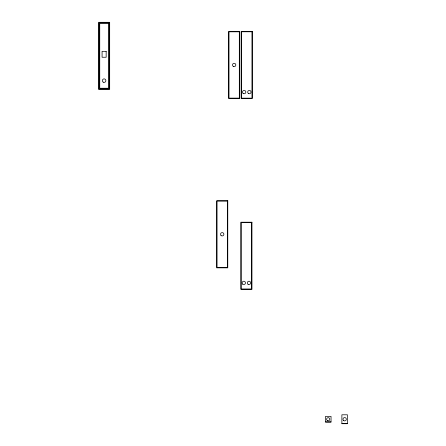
<?xml version="1.0" encoding="UTF-8"?>
<svg xmlns="http://www.w3.org/2000/svg" width="446" height="446" viewBox="0 0 446 446"><rect width="100%" height="100%" fill="white"/><g stroke="black" fill="none" stroke-linecap="round" stroke-linejoin="round"><path stroke-width="0.67" d="M325.474 421.988L331.038 422L331.038 416.413L325.474 416.413L325.474 421.988L331.038 421.988M341.881 423.689L347.445 423.689L347.445 414.797L341.881 414.797L341.881 423.689L347.445 423.7M109.683 22.3L98.555 22.3L98.555 89.434L109.683 89.434L109.683 22.3M109.164 22.818L99.073 22.818L99.073 88.916L109.164 88.916L109.164 22.818M108.495 23.487L99.742 23.487L99.742 88.247L108.495 88.247L108.495 23.487M239.719 31.398L228.586 31.398L228.586 98.533L239.719 98.533L239.719 31.398M252.33 31.398L241.202 31.398L241.202 98.533L252.33 98.533L252.33 31.398M239.307 31.805L228.999 31.805L228.999 98.126L239.307 98.126L239.307 31.805M251.957 31.772L241.57 31.772L241.57 98.165L251.957 98.165L251.957 31.772M106.159 51.329L102.078 51.329L102.078 57.25L106.159 57.25L106.159 51.329M227.772 200.706L216.645 200.706L216.645 267.84L227.772 267.84L227.772 200.706M227.365 201.113L217.051 201.113L217.051 267.433L227.365 267.433L227.365 201.113M251.957 222.214L240.829 222.214L240.829 289.348L251.957 289.348L251.957 222.214M251.589 222.587L241.202 222.587L241.202 288.975L251.589 288.975L251.589 222.587M343.504 420.444A1.667 1.667 0 0 0 346.286 419.647A1.667 1.667 0 0 0 344.2 417.64A1.667 1.667 0 0 0 343.504 420.444M327.319 420.556A1.578 1.578 0 0 0 329.767 419.346A1.578 1.578 0 0 0 327.498 417.83A1.578 1.578 0 0 0 327.319 420.556M221.026 235.455A1.667 1.667 0 0 0 223.82 234.708A1.667 1.667 0 0 0 221.774 232.661A1.667 1.667 0 0 0 221.026 235.455M243.103 93.365A1.667 1.667 0 0 0 245.813 92.355A1.667 1.667 0 0 0 243.588 90.51A1.667 1.667 0 0 0 243.103 93.365M248.45 93.476A1.667 1.667 0 0 0 251.031 92.171A1.667 1.667 0 0 0 248.612 90.588A1.667 1.667 0 0 0 248.45 93.476M103.238 82.17A1.762 1.762 0 0 0 105.88 80.642A1.762 1.762 0 0 0 103.238 79.115A1.762 1.762 0 0 0 103.238 82.17M233.319 66.415A1.667 1.667 0 0 0 235.822 64.965A1.667 1.667 0 0 0 233.319 63.522A1.667 1.667 0 0 0 233.319 66.415M248.076 284.286A1.667 1.667 0 0 0 250.658 282.987A1.667 1.667 0 0 0 248.238 281.404A1.667 1.667 0 0 0 248.076 284.286M242.73 284.174A1.667 1.667 0 0 0 245.445 283.171A1.667 1.667 0 0 0 243.215 281.326A1.667 1.667 0 0 0 242.73 284.174"/></g></svg>
